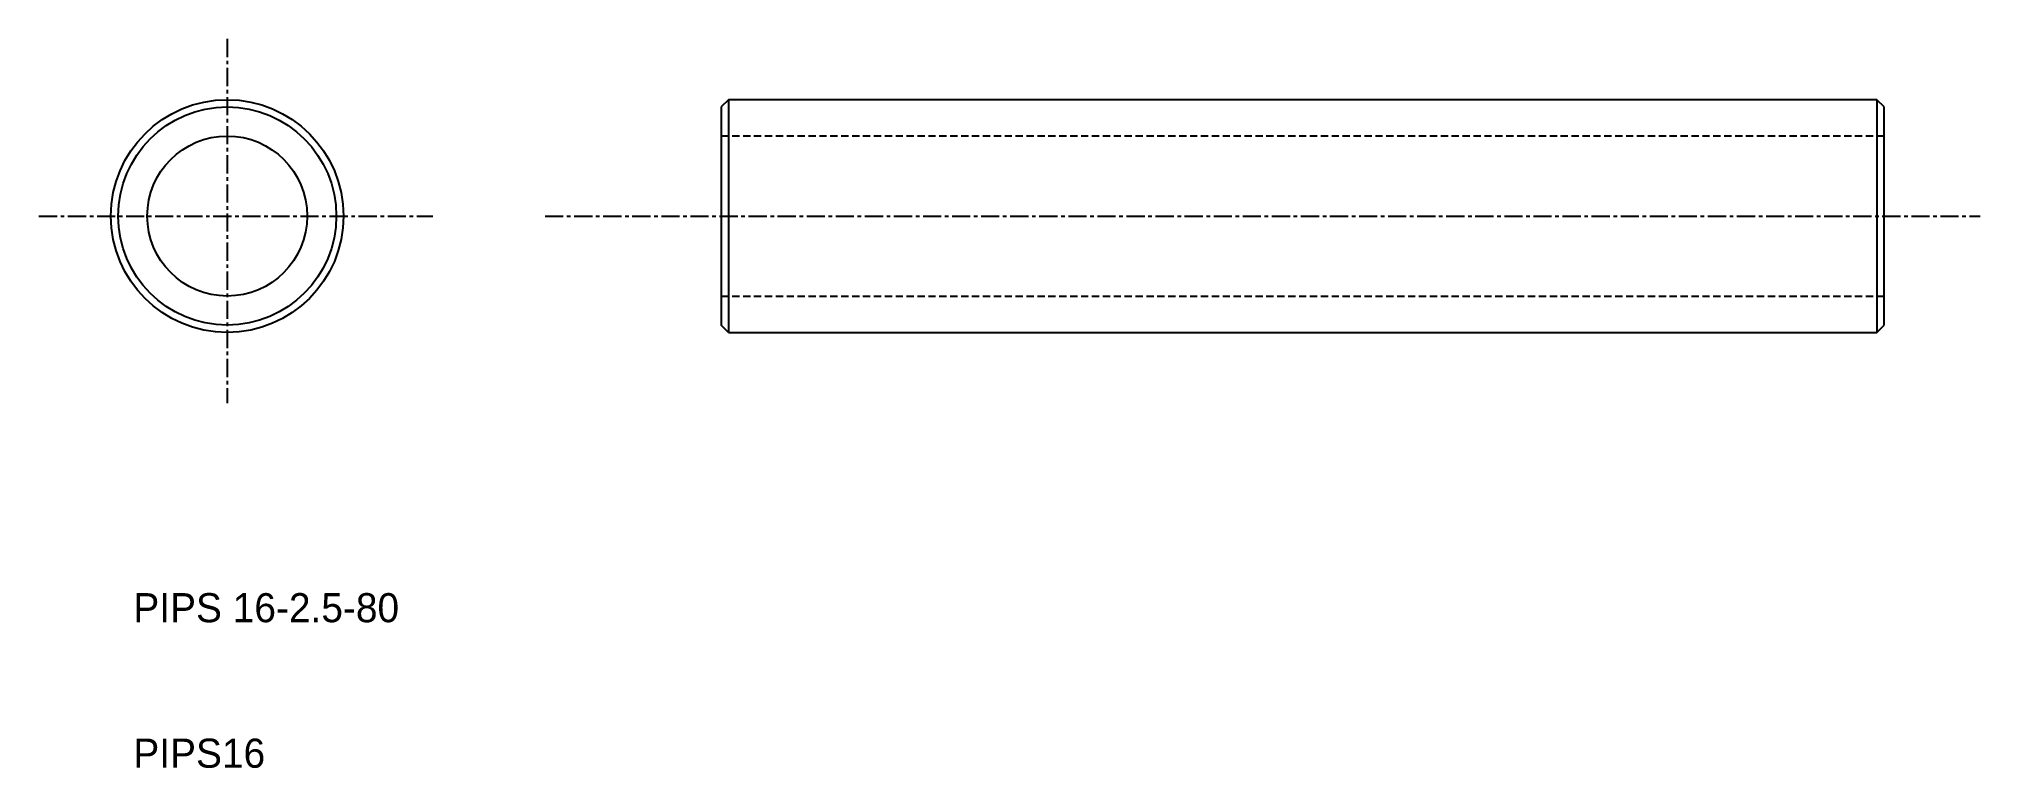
# Model space of a CAD drawing. Extents: x 3 to 137, y 10 to 60.
import ezdxf

# ---------------------------------------------------------------- set-up
doc = ezdxf.new("R2010")
doc.units = 0
doc.linetypes.add('CENTER', pattern=[2, 1.25, -0.25, 0.25, -0.25])
doc.linetypes.add('DASHED', pattern=[0.75, 0.5, -0.25])
doc.layers.get('0').update_dxf_attribs({"linetype": 'CONTINUOUS'})
doc.layers.add('CENTER', color=1, linetype='CENTER')

msp = doc.modelspace()

# ---------------------------------------------------------------- linework, layer by layer
at = {"color": 7, "linetype": 'CONTINUOUS'}
for p, q in [((50.95, 55.92), (50.45, 55.42)), ((50.45, 55.42), (50.45, 40.42)), ((129.95, 55.92), (50.95, 55.92)), ((50.95, 55.92), (50.95, 39.92)), ((129.95, 55.92), (129.95, 39.92)), ((130.45, 55.42), (129.95, 55.92)), ((130.45, 40.42), (130.45, 55.42)), ((50.95, 39.92), (50.45, 40.42)), ((129.95, 39.92), (130.45, 40.42)), ((50.95, 39.92), (129.95, 39.92))]:
    msp.add_line(p, q, dxfattribs=at)
at = {"color": 3, "linetype": 'DASHED'}
for p, q in [((130.45, 53.42), (50.45, 53.42)), ((50.45, 42.42), (130.45, 42.42))]:
    msp.add_line(p, q, dxfattribs=at)
at = {"color": 7, "linetype": 'CONTINUOUS'}
for radius in [8, 7.5, 5.5]:
    msp.add_circle((16.46, 47.92), radius, dxfattribs=at)
at = {"layer": 'CENTER', "color": 1, "linetype": 'CENTER'}
for p, q in [((16.46, 60.1), (16.46, 35.05)), ((3.5, 47.92), (30.6, 47.92)), ((38.33, 47.92), (137.06, 47.92))]:
    msp.add_line(p, q, dxfattribs=at)

# ---------------------------------------------------------------- texts
at = {"color": 7, "linetype": 'CONTINUOUS'}
for s, p in [('PIPS 16-2.5-80', (10, 20)), ('PIPS16', (10, 10))]:
    msp.add_text(s, height=2, dxfattribs=at).set_placement(p)

doc.saveas('drawing.dxf')
